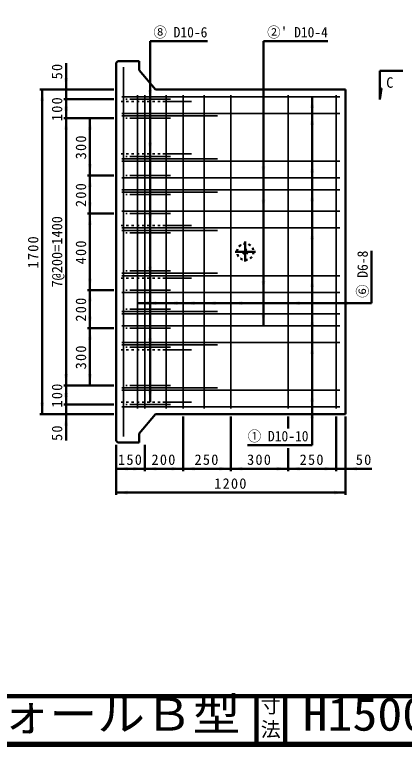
# Model space of a CAD drawing. Units: millimetres, scale not verified, with parts at other scales. Extents: x 100 to 4105, y 100 to 2870.
# Drawn here: x 2144 to 2960, y 100 to 1633 of the extents above; entities that cross this region are included whole.
import ezdxf
from ezdxf.enums import TextEntityAlignment as Align

# ---------------------------------------------------------------- set-up
doc = ezdxf.new("R2010")
doc.units = ezdxf.units.MM
doc.header["$LTSCALE"] = 5
doc.linetypes.add('USER2', pattern=[13.4, 10, -1.2, 1, -1.2])
doc.linetypes.add('USER3', pattern=[2.2, 1, -1.2])
doc.layers.add('V-nasSTD', color=7, linetype='Continuous', lineweight=50)
doc.styles.add('ＭＳ ゴシック', font='')
doc.styles.get('ＭＳ ゴシック').set_extended_font_data('MS Gothic')

msp = doc.modelspace()

# ---------------------------------------------------------------- hatches: boundary and pattern name
at = {"layer": 'V-nasSTD'}
for points in [[(2251.672, 1500.068), (2255.672, 1500.068), (2251.672, 1476.068), (2247.672, 1500.068)], [(2201.672, 1452.068), (2205.672, 1452.068), (2201.672, 1476.068), (2197.672, 1452.068)], [(2427.53, 1475.068), (2431.53, 1475.068), (2427.53, 1451.068), (2423.53, 1475.068)], [(2766.672, 1437.068), (2762.672, 1437.068), (2766.672, 1461.068), (2770.672, 1437.068)], [(2251.672, 1432.068), (2255.672, 1432.068), (2251.672, 1456.068), (2247.672, 1432.068)], [(2251.672, 1440.068), (2255.672, 1440.068), (2251.672, 1416.068), (2247.672, 1440.068)], [(2766.672, 1402.068), (2762.672, 1402.068), (2766.672, 1426.068), (2770.672, 1402.068)], [(2251.672, 1392.068), (2255.672, 1392.068), (2251.672, 1416.068), (2247.672, 1392.068)], [(2301.672, 1392.068), (2305.672, 1392.068), (2301.672, 1416.068), (2297.672, 1392.068)], [(2427.53, 1365.068), (2431.53, 1365.068), (2427.53, 1341.068), (2423.53, 1365.068)], [(2301.672, 1320.068), (2305.672, 1320.068), (2301.672, 1296.068), (2297.672, 1320.068)], [(2766.672, 1302.068), (2762.672, 1302.068), (2766.672, 1326.068), (2770.672, 1302.068)], [(2664.672, 1314.868), (2668.672, 1314.868), (2664.672, 1290.868), (2660.672, 1314.868)], [(2301.672, 1272.068), (2305.672, 1272.068), (2301.672, 1296.068), (2297.672, 1272.068)], [(2766.672, 1242.068), (2762.672, 1242.068), (2766.672, 1266.068), (2770.672, 1242.068)], [(2664.672, 1245.268), (2668.672, 1245.268), (2664.672, 1221.268), (2660.672, 1245.268)], [(2301.672, 1240.068), (2305.672, 1240.068), (2301.672, 1216.068), (2297.672, 1240.068)], [(2301.672, 1192.068), (2305.672, 1192.068), (2301.672, 1216.068), (2297.672, 1192.068)], [(2427.53, 1215.068), (2431.53, 1215.068), (2427.53, 1191.068), (2423.53, 1215.068)], [(2766.672, 1162.068), (2762.672, 1162.068), (2766.672, 1186.068), (2770.672, 1162.068)], [(2427.53, 1105.068), (2431.53, 1105.068), (2427.53, 1081.068), (2423.53, 1105.068)], [(2301.672, 1080.068), (2305.672, 1080.068), (2301.672, 1056.068), (2297.672, 1080.068)], [(2664.672, 1074.868), (2668.672, 1074.868), (2664.672, 1050.868), (2660.672, 1074.868)], [(2766.672, 1062.068), (2762.672, 1062.068), (2766.672, 1086.068), (2770.672, 1062.068)], [(2301.672, 1032.068), (2305.672, 1032.068), (2301.672, 1056.068), (2297.672, 1032.068)], [(2424.977, 1028.468), (2424.977, 1024.468), (2400.977, 1028.468), (2424.977, 1032.468)], [(2440.672, 1028.468), (2440.672, 1024.468), (2416.672, 1028.468), (2440.672, 1032.468)], [(2484.977, 1028.468), (2484.977, 1024.468), (2460.977, 1028.468), (2484.977, 1032.468)], [(2520.672, 1028.468), (2520.672, 1024.468), (2496.672, 1028.468), (2520.672, 1032.468)], [(2564.672, 1028.321), (2564.672, 1024.321), (2540.672, 1028.321), (2564.672, 1032.321)], [(2620.672, 1028.468), (2620.672, 1024.468), (2596.672, 1028.468), (2620.672, 1032.468)], [(2740.672, 1028.468), (2740.672, 1024.468), (2716.672, 1028.468), (2740.672, 1032.468)], [(2840.672, 1028.468), (2840.672, 1024.468), (2816.672, 1028.468), (2840.672, 1032.468)], [(2301.672, 1000.068), (2305.672, 1000.068), (2301.672, 976.068), (2297.672, 1000.068)], [(2664.672, 1005.268), (2668.672, 1005.268), (2664.672, 981.268), (2660.672, 1005.268)], [(2766.672, 982.068), (2762.672, 982.068), (2766.672, 1006.068), (2770.672, 982.068)], [(2301.672, 952.068), (2305.672, 952.068), (2301.672, 976.068), (2297.672, 952.068)], [(2427.53, 955.068), (2431.53, 955.068), (2427.53, 931.068), (2423.53, 955.068)], [(2766.672, 922.068), (2762.672, 922.068), (2766.672, 946.068), (2770.672, 922.068)], [(2251.672, 880.068), (2255.672, 880.068), (2251.672, 856.068), (2247.672, 880.068)], [(2301.672, 880.068), (2305.672, 880.068), (2301.672, 856.068), (2297.672, 880.068)], [(2251.672, 832.068), (2255.672, 832.068), (2251.672, 856.068), (2247.672, 832.068)], [(2427.53, 845.068), (2431.53, 845.068), (2427.53, 821.068), (2423.53, 845.068)], [(2766.672, 822.068), (2762.672, 822.068), (2766.672, 846.068), (2770.672, 822.068)], [(2251.672, 840.068), (2255.672, 840.068), (2251.672, 816.068), (2247.672, 840.068)], [(2201.672, 820.068), (2205.672, 820.068), (2201.672, 796.068), (2197.672, 820.068)], [(2766.672, 787.068), (2762.672, 787.068), (2766.672, 811.068), (2770.672, 787.068)], [(2251.672, 772.068), (2255.672, 772.068), (2251.672, 796.068), (2247.672, 772.068)], [(2380.672, 681.668), (2380.672, 677.668), (2356.672, 681.668), (2380.672, 685.668)], [(2392.672, 681.668), (2392.672, 677.668), (2416.672, 681.668), (2392.672, 685.668)], [(2440.672, 681.668), (2440.672, 677.668), (2416.672, 681.668), (2440.672, 685.668)], [(2472.672, 681.668), (2472.672, 677.668), (2496.672, 681.668), (2472.672, 685.668)], [(2520.672, 681.668), (2520.672, 677.668), (2496.672, 681.668), (2520.672, 685.668)], [(2572.672, 681.668), (2572.672, 677.668), (2596.672, 681.668), (2572.672, 685.668)], [(2620.672, 681.668), (2620.672, 677.668), (2596.672, 681.668), (2620.672, 685.668)], [(2692.672, 681.668), (2692.672, 677.668), (2716.672, 681.668), (2692.672, 685.668)], [(2740.672, 681.668), (2740.672, 677.668), (2716.672, 681.668), (2740.672, 685.668)], [(2792.672, 681.668), (2792.672, 677.668), (2816.672, 681.668), (2792.672, 685.668)], [(2860.672, 681.668), (2860.672, 677.668), (2836.672, 681.668), (2860.672, 685.668)], [(2380.672, 631.668), (2380.672, 627.668), (2356.672, 631.668), (2380.672, 635.668)], [(2812.672, 631.668), (2812.672, 627.668), (2836.672, 631.668), (2812.672, 635.668)]]:
    msp.add_hatch(color=256, dxfattribs=at).paths.add_polyline_path(points)

# ---------------------------------------------------------------- linework, layer by layer
for p, q in [((2427.53, 821.068), (2427.53, 1577.268)), ((2427.53, 1577.268), (2547.53, 1577.268)), ((2664.672, 981.268), (2664.672, 1577.268)), ((2664.672, 1577.268), (2799.672, 1577.268)), ((2360.272, 1535.468), (2356.672, 1531.868)), ((2404.672, 1535.468), (2360.272, 1535.468)), ((2404.672, 1535.468), (2404.672, 1516.485)), ((2251.672, 1476.068), (2251.672, 1531.068)), ((2356.672, 1531.868), (2356.672, 740.268)), ((2404.672, 1516.485), (2438.736, 1476.068)), ((2908.224, 1478.508), (2908.224, 1515.468)), ((2956.264, 1515.468), (2908.224, 1515.468)), ((2351.672, 1476.068), (2196.672, 1476.068)), ((2201.672, 1476.068), (2201.672, 796.068)), ((2251.672, 1456.068), (2251.672, 1476.068)), ((2836.672, 1476.068), (2438.736, 1476.068)), ((2836.672, 796.068), (2836.672, 1476.068)), ((2908.224, 1478.508), (2912.064, 1478.508)), ((2912.064, 1478.508), (2908.224, 1455.468)), ((2908.224, 1478.508), (2908.224, 1455.468)), ((2766.672, 731.068), (2766.672, 1461.068)), ((2351.672, 1456.068), (2246.672, 1456.068)), ((2251.672, 1456.068), (2251.672, 1416.068)), ((2351.672, 1416.068), (2246.672, 1416.068)), ((2251.672, 856.068), (2251.672, 1416.068)), ((2301.672, 1296.068), (2301.672, 1416.068)), ((2351.672, 1296.068), (2296.672, 1296.068)), ((2301.672, 1216.068), (2301.672, 1296.068)), ((2351.672, 1216.068), (2296.672, 1216.068)), ((2301.672, 1056.068), (2301.672, 1216.068)), ((2890.977, 1028.468), (2890.977, 1138.468)), ((2351.672, 1056.068), (2296.672, 1056.068)), ((2301.672, 976.068), (2301.672, 1056.068)), ((2400.977, 1028.468), (2890.977, 1028.468)), ((2351.672, 976.068), (2296.672, 976.068)), ((2301.672, 856.068), (2301.672, 976.068)), ((2351.672, 856.068), (2246.672, 856.068)), ((2251.672, 816.068), (2251.672, 856.068)), ((2351.672, 816.068), (2246.672, 816.068)), ((2251.672, 816.068), (2251.672, 796.068)), ((2351.672, 796.068), (2196.672, 796.068)), ((2251.672, 796.068), (2251.672, 741.068)), ((2438.736, 796.068), (2404.672, 755.652)), ((2836.672, 796.068), (2438.736, 796.068)), ((2496.672, 676.668), (2496.672, 791.068)), ((2596.672, 676.668), (2596.672, 791.068)), ((2716.672, 791.068), (2716.672, 766.068)), ((2816.672, 676.668), (2816.672, 791.068)), ((2836.672, 626.668), (2836.672, 791.068)), ((2404.672, 736.668), (2404.672, 755.652)), ((2356.672, 740.268), (2360.272, 736.668)), ((2360.272, 736.668), (2404.672, 736.668)), ((2356.672, 626.668), (2356.672, 731.668)), ((2416.672, 676.668), (2416.672, 731.668)), ((2631.672, 731.068), (2766.672, 731.068)), ((2716.672, 676.668), (2716.672, 724.668)), ((2416.672, 681.668), (2356.672, 681.668)), ((2416.672, 681.668), (2496.672, 681.668)), ((2496.672, 681.668), (2596.672, 681.668)), ((2596.672, 681.668), (2716.672, 681.668)), ((2716.672, 681.668), (2816.672, 681.668)), ((2816.672, 681.668), (2836.672, 681.668)), ((2836.672, 681.668), (2891.672, 681.668)), ((2836.672, 631.668), (2356.672, 631.668))]:
    msp.add_line(p, q, dxfattribs=at)
at = {"layer": 'V-nasSTD', "lineweight": 35}
for p, q in [((2372.072, 1523.068), (2372.072, 749.068)), ((2824.672, 1461.068), (2368.672, 1461.068)), ((2400.977, 808.068), (2400.977, 1464.068)), ((2416.672, 808.068), (2416.672, 1464.068)), ((2460.977, 808.068), (2460.977, 1464.068)), ((2496.672, 808.068), (2496.672, 1464.068)), ((2540.672, 808.068), (2540.672, 1464.068)), ((2596.672, 808.068), (2596.672, 1464.068)), ((2716.672, 808.068), (2716.672, 1464.068)), ((2816.672, 808.068), (2816.672, 1464.068)), ((2390.197, 1456.068), (2470.197, 1456.068)), ((2453.83, 1451.068), (2513.83, 1451.068)), ((2824.672, 1426.068), (2368.672, 1426.068)), ((2568.672, 1421.068), (2368.672, 1421.068)), ((2390.197, 1416.068), (2470.197, 1416.068)), ((2390.197, 1336.068), (2470.197, 1336.068)), ((2453.83, 1341.068), (2513.83, 1341.068)), ((2568.672, 1331.068), (2368.672, 1331.068)), ((2824.672, 1326.068), (2368.672, 1326.068)), ((2824.672, 1290.868), (2368.672, 1290.868)), ((2390.197, 1296.068), (2470.197, 1296.068)), ((2824.672, 1266.068), (2368.672, 1266.068)), ((2568.672, 1261.068), (2368.672, 1261.068)), ((2390.197, 1256.068), (2470.197, 1256.068)), ((2824.672, 1221.268), (2368.672, 1221.268)), ((2390.197, 1216.068), (2470.197, 1216.068)), ((2824.672, 1186.068), (2368.672, 1186.068)), ((2568.672, 1181.068), (2368.672, 1181.068)), ((2453.83, 1191.068), (2513.83, 1191.068)), ((2390.197, 1176.068), (2470.197, 1176.068)), ((2568.672, 1091.068), (2368.672, 1091.068)), ((2390.197, 1096.068), (2470.197, 1096.068)), ((2824.672, 1086.068), (2368.672, 1086.068)), ((2453.83, 1081.068), (2513.83, 1081.068)), ((2824.672, 1050.868), (2368.672, 1050.868)), ((2390.197, 1056.068), (2470.197, 1056.068)), ((2390.197, 1016.068), (2470.197, 1016.068)), ((2568.672, 1011.068), (2368.672, 1011.068)), ((2824.672, 1006.068), (2368.672, 1006.068)), ((2824.672, 981.268), (2368.672, 981.268)), ((2390.197, 976.068), (2470.197, 976.068)), ((2824.672, 946.068), (2368.672, 946.068)), ((2568.672, 941.068), (2368.672, 941.068)), ((2390.197, 936.068), (2470.197, 936.068)), ((2453.83, 931.068), (2513.83, 931.068)), ((2568.672, 851.068), (2368.672, 851.068)), ((2824.672, 846.068), (2368.672, 846.068)), ((2390.197, 856.068), (2470.197, 856.068)), ((2390.197, 816.068), (2470.197, 816.068)), ((2453.83, 821.068), (2513.83, 821.068)), ((2824.672, 811.068), (2368.672, 811.068))]:
    msp.add_line(p, q, dxfattribs=at)
at = {"layer": 'V-nasSTD', "linetype": 'USER3', "lineweight": 35}
for p, q in [((2366.672, 1451.068), (2453.83, 1451.068)), ((2390.197, 1456.068), (2376.672, 1456.068)), ((2390.197, 1416.068), (2376.672, 1416.068)), ((2366.672, 1341.068), (2453.83, 1341.068)), ((2390.197, 1336.068), (2376.672, 1336.068)), ((2390.197, 1296.068), (2376.672, 1296.068)), ((2390.197, 1256.068), (2376.672, 1256.068)), ((2390.197, 1216.068), (2376.672, 1216.068)), ((2366.672, 1191.068), (2453.83, 1191.068)), ((2390.197, 1176.068), (2376.672, 1176.068)), ((2390.197, 1096.068), (2376.672, 1096.068)), ((2366.672, 1081.068), (2453.83, 1081.068)), ((2390.197, 1056.068), (2376.672, 1056.068)), ((2390.197, 1016.068), (2376.672, 1016.068)), ((2390.197, 976.068), (2376.672, 976.068)), ((2390.197, 936.068), (2376.672, 936.068)), ((2366.672, 931.068), (2453.83, 931.068)), ((2390.197, 856.068), (2376.672, 856.068)), ((2366.672, 821.068), (2453.83, 821.068)), ((2390.197, 816.068), (2376.672, 816.068))]:
    msp.add_line(p, q, dxfattribs=at)
at = {"layer": 'V-nasSTD', "linetype": 'USER2'}
for p, q in [((2626.672, 1157.868), (2626.672, 1115.468)), ((2605.472, 1136.068), (2647.872, 1136.068))]:
    msp.add_line(p, q, dxfattribs=at)
at = {"layer": 'V-nasSTD', "lineweight": 100}
for p, q in [((105, 205), (4100, 205)), ((2650, 205), (2650, 105)), ((2710, 205), (2710, 105)), ((105, 105), (4100, 105))]:
    msp.add_line(p, q, dxfattribs=at)
at = {"layer": 'V-nasSTD', "lineweight": 13}
msp.add_lwpolyline([(100, 100), (100, 2870), (4105, 2870), (4105, 100)], close=True, dxfattribs=at)
at = {"layer": 'V-nasSTD', "linetype": 'USER3'}
for radius in [17.2, 5]:
    msp.add_circle((2626.672, 1136.068), radius, dxfattribs=at)

# ---------------------------------------------------------------- texts
at = {"layer": 'V-nasSTD', "style": 'ＭＳ ゴシック', "width": 0.95}
for s, p in [('⑧ D10-6', (2490.895, 1607.076)), ("②' D10-4", (2735.957, 1607.076)), ('① D10-10', (2695.386, 760.876))]:
    msp.add_text(s, height=21.85, dxfattribs=at).set_placement(p, align=Align.TOP_CENTER)
at = {"layer": 'V-nasSTD', "style": 'ＭＳ ゴシック'}
msp.add_text('C', height=21.99, dxfattribs=at).set_placement((2929.089, 1501.644), align=Align.TOP_CENTER)
msp.add_text('7@200=1400', height=21.99, rotation=90, dxfattribs=at).set_placement((2221.672, 1136.068), align=Align.TOP_CENTER)
at = {"layer": 'V-nasSTD', "style": 'ＭＳ ゴシック', "width": 0.95}
msp.add_text('⑥ D6-8', height=21.85, rotation=90, dxfattribs=at).set_placement((2861.169, 1088.912), align=Align.TOP_CENTER)
at = {"layer": 'V-nasSTD', "style": 'ＭＳ ゴシック'}
for s, width, p in [('1stタッチウォールＢ型', 1.05, (1569.25, 202.47)), ('H1500×B1200×L1997', 1.1, (2746.75, 202.508))]:
    msp.add_text(s, height=69.65, dxfattribs=dict(at, width=width)).set_placement(p, align=Align.TOP_LEFT)
for s, p in [('寸', (2658.982, 200.999)), ('法', (2658.976, 151.01))]:
    msp.add_text(s, height=30.79, dxfattribs=at).set_placement(p, align=Align.TOP_LEFT)
at = {"layer": 'V-nasSTD', "char_height": 21.99, "attachment_point": 2, "rotation": 90, "style": 'ＭＳ ゴシック'}
for s, insert in [('\\T1.17;50', (2221.672, 1514.818)), ('\\T1.17;100', (2221.672, 1436.068)), ('\\T1.17;300', (2271.672, 1356.068)), ('\\T1.17;200', (2271.672, 1256.068)), ('\\T1.17;1700', (2171.672, 1136.068)), ('\\T1.17;400', (2271.672, 1136.068)), ('\\T1.17;200', (2271.672, 1016.068)), ('\\T1.17;300', (2271.672, 916.068)), ('\\T1.17;100', (2221.672, 836.068)), ('\\T1.17;50', (2221.672, 757.318))]:
    msp.add_mtext(s, dxfattribs=dict(at, insert=insert))
at = {"layer": 'V-nasSTD', "char_height": 21.99, "attachment_point": 2, "style": 'ＭＳ ゴシック'}
for s, insert in [('\\T1.17;150', (2386.672, 711.668)), ('\\T1.17;200', (2456.672, 711.668)), ('\\T1.17;250', (2546.672, 711.668)), ('\\T1.17;300', (2656.672, 711.668)), ('\\T1.17;250', (2766.672, 711.668)), ('\\T1.17;50', (2875.422, 711.668)), ('\\T1.17;1200', (2596.672, 661.668))]:
    msp.add_mtext(s, dxfattribs=dict(at, insert=insert))

doc.saveas('drawing.dxf')
